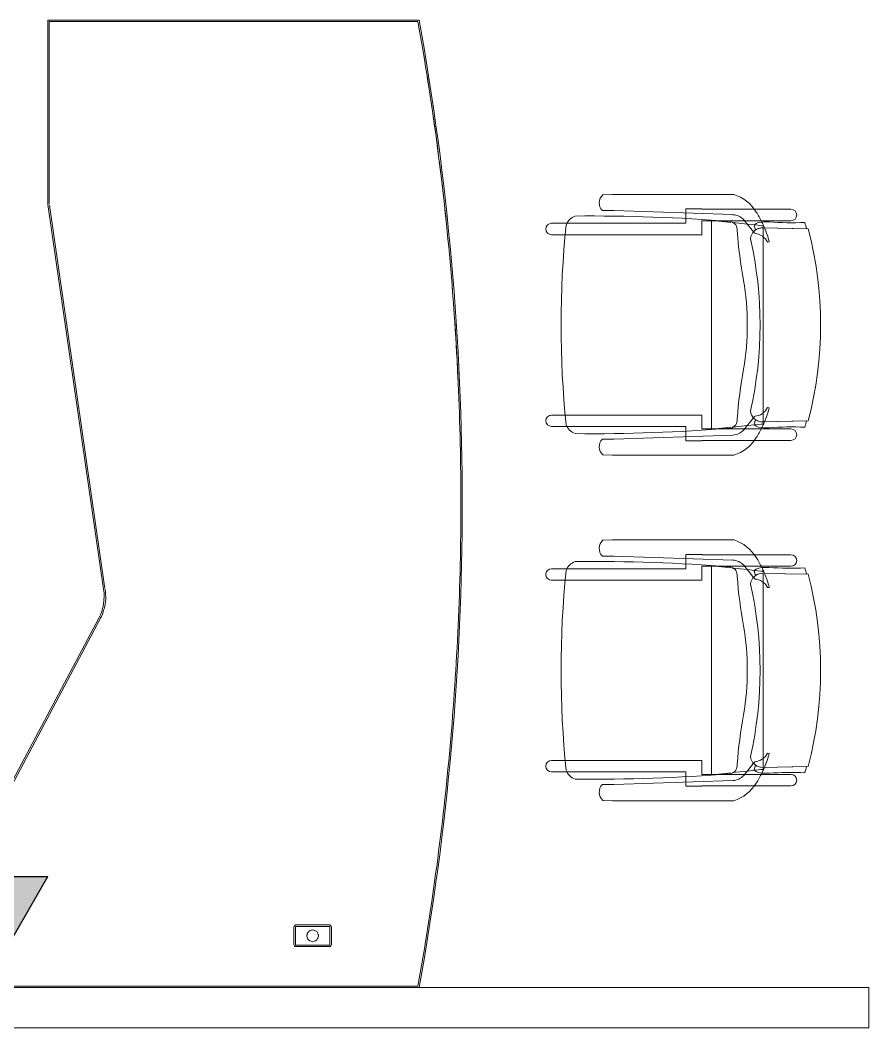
# Model space of a CAD drawing. Header units: inches. Extents: x 4757 to 6765, y 9919 to 10946.
# Drawn here: x 6351.9 to 6425.6, y 10624.5 to 10712 of the extents above; entities that cross this region are included whole.
import ezdxf

# ---------------------------------------------------------------- set-up
doc = ezdxf.new("R2010")
doc.units = ezdxf.units.IN
doc.header["$MEASUREMENT"] = 0
for name, color, linetype, lineweight in [('A-ANNO-NOTE', 7, 'Continuous', 9), ('I-FURN', 30, 'Continuous', 9), ('I-FURN-PNLS', 30, 'Continuous', 9), ('I-WALL', 2, 'Continuous', 9), ('Q-CASE', 31, 'Continuous', 9)]:
    doc.layers.add(name, color=color, linetype=linetype, lineweight=lineweight)

# ---------------------------------------------------------------- blocks, each defined once
blk = doc.blocks.new('Zira Wksta 6 - Type 1-7781746-Level XX  POWER _ SIGNAL')
at = {"layer": 'I-FURN-PNLS'}
for p, q in [((-84, -32), (-84, 0.25)), ((-84, 0.25), (-84, -32)), ((-83.875, -31.875), (-83.875, 0.145)), ((-83.875, 0.145), (-83.875, -31.875)), ((-0.125, 0.145), (-0.125, -37.875)), ((-0.125, -37.875), (-0.125, 0.145)), ((-5.437, -7.563), (-5.437, -10.438)), ((-5.437, -10.438), (-5.437, -7.563)), ((-5.312, -7.563), (-5.312, -7.71)), ((-5.312, -7.71), (-5.312, -7.563)), ((-5.312, -7.745), (-5.312, -10.255)), ((-5.312, -10.255), (-5.312, -7.745)), ((-3.75, -7.375), (-5.25, -7.375)), ((-5.25, -7.375), (-3.756, -7.375)), ((-5.182, -7.5), (-5.25, -7.5)), ((-5.25, -7.5), (-5.182, -7.5)), ((-3.833, -7.5), (-5.167, -7.5)), ((-5.167, -7.5), (-3.833, -7.5)), ((-3.75, -7.5), (-3.817, -7.5)), ((-3.817, -7.5), (-3.75, -7.5)), ((-3.687, -7.71), (-3.687, -7.563)), ((-3.687, -7.563), (-3.687, -7.71)), ((-3.687, -10.255), (-3.687, -7.745)), ((-3.687, -7.745), (-3.687, -10.255)), ((-3.562, -10.438), (-3.562, -7.563)), ((-3.562, -7.563), (-3.562, -10.438)), ((-5.312, -10.29), (-5.312, -10.438)), ((-5.312, -10.438), (-5.312, -10.29)), ((-3.687, -10.438), (-3.687, -10.29)), ((-3.687, -10.29), (-3.687, -10.438)), ((-5.25, -10.5), (-5.182, -10.5)), ((-5.182, -10.5), (-5.25, -10.5)), ((-5.25, -10.625), (-3.75, -10.625)), ((-3.75, -10.625), (-5.25, -10.625)), ((-5.167, -10.5), (-3.833, -10.5)), ((-3.833, -10.5), (-5.167, -10.5)), ((-3.818, -10.5), (-3.75, -10.5)), ((-3.75, -10.5), (-3.818, -10.5)), ((-34.659, -27.04), (-67.942, -31.865)), ((-67.942, -31.865), (-34.659, -27.04)), ((-34.591, -27.157), (-68, -32)), ((-68, -32), (-34.591, -27.157)), ((-17.508, -35.295), (-32.078, -27.565)), ((-32.078, -27.565), (-17.508, -35.295)), ((-17.483, -35.166), (-32.004, -27.464)), ((-32.004, -27.464), (-17.483, -35.166)), ((-68, -32), (-84, -32)), ((-84, -32), (-68, -32)), ((-68.021, -31.875), (-83.875, -31.875)), ((-83.875, -31.875), (-68.021, -31.875))]:
    blk.add_line(p, q, dxfattribs=at)
for centre, radius, start, end in [((-42, -233.075), 237.075, 79.79567, 100.20433), ((-42, -233.075), 237.075, 79.79567, 100.20433), ((-42, -233.075), 236.95, 92.54477, 100.17906), ((-42, -233.075), 236.95, 92.54477, 95.08953), ((-42, -233.075), 236.95, 90, 92.53517), ((-42, -233.075), 236.95, 90, 92.53517), ((-42, -233.075), 236.95, 87.45523, 89.99277), ((-42, -233.075), 236.95, 87.45523, 89.99277), ((-42, -233.075), 236.95, 84.91047, 87.44897), ((-42, -233.075), 236.95, 84.91047, 87.44897), ((-42, -233.075), 236.95, 95.08953, 100.17906), ((-42, -233.075), 236.95, 82.3657, 84.90592), ((-42, -233.075), 236.95, 82.3657, 84.90592), ((-42, -233.075), 236.95, 79.82094, 82.36331), ((-42, -233.075), 236.95, 79.82094, 82.36331), ((-5.25, -7.563), 0.187, 90, 180), ((-5.25, -7.563), 0.187, 165, 180), ((-5.25, -7.563), 0.188, 90, 165), ((-5.25, -7.563), 0.0625, 90, 180), ((-5.25, -7.563), 0.0625, 90, 180), ((-3.75, -7.563), 0.188, 360, 90), ((-3.75, -7.563), 0.188, 15, 90), ((-3.75, -7.563), 0.0625, 0, 90), ((-3.75, -7.563), 0.0625, 360, 90), ((-3.75, -7.563), 0.187, 0, 15), ((-4.5, -9), 0.5, 90, 270), ((-4.5, -9), 0.5, 135, 195), ((-4.5, -9), 0.5, 120, 135), ((-4.5, -9), 0.5, 105, 120), ((-4.5, -9), 0.5, 90, 105), ((-4.5, -9), 0.5, 270, 90), ((-4.5, -9), 0.5, 75, 90), ((-4.5, -9), 0.5, 285, 45), ((-4.5, -9), 0.5, 60, 69.5868), ((-4.5, -9), 0.5, 45, 60), ((-4.5, -9), 0.5, 195, 237.96528), ((-4.5, -9), 0.5, 240, 255), ((-4.5, -9), 0.5, 255, 270), ((-4.5, -9), 0.5, 270, 285), ((-5.25, -10.438), 0.188, 180, 270), ((-5.25, -10.438), 0.188, 180, 195), ((-5.25, -10.438), 0.188, 195, 270), ((-5.25, -10.438), 0.0625, 180, 270), ((-5.25, -10.438), 0.0625, 180, 270), ((-3.75, -10.438), 0.187, 270, 0), ((-3.75, -10.438), 0.0625, 270, 0), ((-3.75, -10.438), 0.0625, 270, 315), ((-3.75, -10.438), 0.188, 270, 345), ((-3.75, -10.438), 0.0625, 315, 0), ((-3.75, -10.438), 0.188, 345, 0), ((-33.983, -31.349), 4.236, 63.2741, 98.24849), ((-33.983, -31.349), 4.236, 63.2741, 98.24849), ((-33.918, -30.947), 3.974, 87.18131, 99.56818), ((-33.918, -30.947), 3.974, 87.18131, 99.56818), ((-33.918, -30.947), 3.974, 74.78464, 87.15668), ((-33.918, -30.947), 3.974, 74.78464, 87.15668), ((-33.918, -30.947), 3.974, 61.72094, 74.10267), ((-33.918, -30.947), 3.974, 61.72094, 74.10267)]:
    blk.add_arc(centre, radius, start, end, dxfattribs=at)
blk = doc.blocks.new('F-Haworth_Chair_X99-Seminar - X99 Seminar Chair with Glides-7036544-Level XX  POWER _ SIGNAL')
at = {"layer": 'I-FURN'}
for p, q in [((-8.82, 9.436), (-8.82, 10.778)), ((-7.829, 10.778), (-7.829, 9.57)), ((7.829, 9.57), (7.829, 10.778)), ((8.82, 10.778), (8.82, 9.436)), ((-8.82, -0.893), (-8.82, 9.436)), ((-7.829, 9.57), (-7.829, -2.271)), ((7.829, -2.271), (7.829, 9.57)), ((8.82, 9.436), (8.82, -0.893)), ((-11.324, 5.482), (-11.295, 6.317)), ((-9.919, 6.365), (-9.919, 5.365)), ((9.919, 5.365), (9.919, 6.365)), ((11.295, 6.317), (11.324, 5.482)), ((-11.324, -5.058), (-11.324, 5.482)), ((-9.919, 5.365), (-9.567, -4.966)), ((9.567, -4.966), (9.919, 5.365)), ((11.324, 5.482), (11.324, -5.058)), ((-10.07, -0.893), (-9.705, -0.893)), ((-10.07, -2.271), (-10.07, -0.893)), ((-9.705, -0.893), (-9.197, -0.893)), ((-9.197, -0.893), (-8.82, -0.893)), ((8.82, -0.893), (9.197, -0.893)), ((9.197, -0.893), (9.705, -0.893)), ((9.705, -0.893), (10.07, -0.893)), ((10.07, -0.893), (10.07, -2.271)), ((-10.038, -2.271), (-10.07, -2.271)), ((-10.038, -4.991), (-10.038, -2.271)), ((-9.042, -2.271), (-9.042, -3.122)), ((-7.829, -2.271), (-9.042, -2.271)), ((9.042, -2.271), (7.829, -2.271)), ((9.042, -3.122), (9.042, -2.271)), ((10.038, -2.271), (10.038, -4.991)), ((10.07, -2.271), (10.038, -2.271)), ((-9.066, -3.197), (-9.074, -3.122)), ((-9.071, -3.122), (9.071, -3.122)), ((-8.898, -4.801), (-9.066, -3.197)), ((-9.042, -3.122), (-9.042, -3.429)), ((-9.042, -3.429), (-9.042, -3.624)), ((9.066, -3.197), (8.898, -4.801)), ((9.042, -3.429), (9.042, -3.122)), ((9.042, -3.624), (9.042, -3.429)), ((9.074, -3.122), (9.066, -3.197)), ((-9.042, -3.624), (-9.042, -5.987)), ((9.042, -5.987), (9.042, -3.624)), ((-10.038, -6.814), (-10.038, -4.995)), ((-8.878, -4.986), (-8.886, -4.91)), ((-8.748, -6.225), (-8.878, -4.986)), ((8.878, -4.986), (8.748, -6.225)), ((8.886, -4.91), (8.878, -4.986)), ((10.038, -4.995), (10.038, -6.814)), ((-9.126, -5.919), (-8.071, -6.772)), ((-9.042, -5.987), (-9.042, -7.403)), ((8.071, -6.772), (9.126, -5.919)), ((9.042, -7.403), (9.042, -5.987)), ((-10.038, -10.021), (-10.038, -6.814)), ((-8.681, -6.866), (-8.748, -6.225)), ((-8.623, -7.419), (-8.681, -6.866)), ((-8.61, -6.81), (-8.235, -6.946)), ((-8.03, -6.805), (-7.947, -6.872)), ((7.947, -6.872), (8.03, -6.805)), ((8.235, -6.946), (8.61, -6.81)), ((8.681, -6.866), (8.623, -7.419)), ((8.748, -6.225), (8.681, -6.866)), ((10.038, -6.814), (10.038, -10.021)), ((-9.042, -7.403), (-9.042, -10.021)), ((-8.604, -7.597), (-8.621, -7.429)), ((-8.488, -7.597), (-8.562, -7.597)), ((-8.423, -7.569), (-8.345, -11.369)), ((-8.342, -11.518), (-8.423, -7.569)), ((-7.645, -7.597), (-8.402, -7.597)), ((7.645, -7.597), (-7.645, -7.597)), ((8.402, -7.597), (7.645, -7.597)), ((8.423, -7.569), (8.342, -11.518)), ((8.345, -11.369), (8.423, -7.569)), ((8.562, -7.597), (8.488, -7.597)), ((8.621, -7.429), (8.604, -7.597)), ((9.042, -10.021), (9.042, -7.403)), ((-7.182, -7.994), (-7.207, -8.133)), ((7.207, -8.133), (7.182, -7.994))]:
    blk.add_line(p, q, dxfattribs=at)
for centre, radius, start, end in [((-8.324, 10.778), 0.495, 0, 180), ((8.324, 10.778), 0.495, 0, 180), ((0, -75.008), 84.963, 84.14745, 95.85255), ((-8.213, 8.279), 1.314, 110.04325, 159.95675), ((8.213, 8.279), 1.314, 20.04325, 69.95675), ((144.065, 7.322), 153.519, 179.47495, 184.52132), ((-144.065, 7.322), 153.519, 355.47868, 0.52505), ((-10.584, 5.679), 0.956, 45.89014, 138.10986), ((10.584, 5.679), 0.956, 41.89014, 134.10986), ((-7.872, -3.924), 3.634, 198.17893, 238.04781), ((-8.183, -4.904), 1.385, 182.80127, 227.10784), ((-8.236, -4.592), 0.763, 194.23375, 275.76625), ((8.236, -4.592), 0.763, 264.23375, 345.76625), ((8.183, -4.904), 1.385, 312.89216, 357.19873), ((7.872, -3.924), 3.634, 301.95219, 341.82107), ((-11.319, -48.077), 42.842, 79.97666, 85.76994), ((0, 15.966), 22.194, 259.97666, 280.02334), ((11.319, -48.077), 42.842, 94.23006, 100.02334), ((-8.28, -7.327), 0.613, 122.54268, 170.09358), ((-7.37, -7.548), 1.054, 95.95537, 181.17861), ((-7.37, -7.548), 1.054, 145.20015, 181.17861), ((-6.554, -6.763), 1.382, 185.08783, 212.4248), ((0, 26.495), 33.832, 257.22846, 282.77154), ((7.37, -7.548), 1.054, 358.82139, 84.04463), ((6.554, -6.763), 1.382, 327.5752, 354.91217), ((7.37, -7.548), 1.054, 358.82139, 34.79985), ((8.28, -7.327), 0.613, 9.90642, 57.45732), ((-4.708, 1.148), 9.612, 238.04781, 243.99641), ((-5.201, -7.865), 3.739, 170.09358, 184.01435), ((-4.708, 1.148), 9.612, 243.99641, 246.49061), ((-4.708, 1.148), 9.612, 246.63933, 247.07299), ((-4.708, 1.148), 9.612, 247.2631, 254.93341), ((-6.554, -6.763), 1.382, 214.01874, 242.94966), ((6.554, -6.763), 1.382, 297.05034, 325.98126), ((4.708, 1.148), 9.612, 285.06659, 292.7369), ((4.708, 1.148), 9.612, 292.92701, 293.36067), ((4.708, 1.148), 9.612, 293.50939, 296.00359), ((5.201, -7.865), 3.739, 355.98565, 9.90642), ((4.708, 1.148), 9.612, 296.00359, 301.95219), ((-36.062, -10.03), 27.198, 357.48818, 4.01435), ((36.062, -10.03), 27.198, 175.98565, 182.51182), ((-9.54, -10.021), 0.498, 180, 0), ((9.54, -10.021), 0.498, 180, 0), ((0.002, 20.729), 33.165, 254.44776, 255.42343), ((-0.002, 20.729), 33.165, 284.57657, 285.55224), ((0.001, 20.292), 32.885, 255.30403, 284.69254)]:
    blk.add_arc(centre, radius, start, end, dxfattribs=at)
blk = doc.blocks.new('F-Haworth_Chair_X99-Seminar - X99 Seminar Chair with Glides-V5-Level XX  POWER _ SIGNAL')
at = {"layer": 'I-FURN'}
for p, q in [((-8.82, 9.436), (-8.82, 10.778)), ((-7.829, 10.778), (-7.829, 9.57)), ((7.829, 9.57), (7.829, 10.778)), ((8.82, 10.778), (8.82, 9.436)), ((-8.82, -0.893), (-8.82, 9.436)), ((-7.829, 9.57), (-7.829, -2.271)), ((7.829, -2.271), (7.829, 9.57)), ((8.82, 9.436), (8.82, -0.893)), ((-11.324, 5.482), (-11.295, 6.317)), ((-9.919, 6.365), (-9.919, 5.365)), ((9.919, 5.365), (9.919, 6.365)), ((11.295, 6.317), (11.324, 5.482)), ((-11.324, -5.058), (-11.324, 5.482)), ((-9.919, 5.365), (-9.567, -4.966)), ((9.567, -4.966), (9.919, 5.365)), ((11.324, 5.482), (11.324, -5.058)), ((-10.07, -0.893), (-9.705, -0.893)), ((-10.07, -2.271), (-10.07, -0.893)), ((-9.705, -0.893), (-9.197, -0.893)), ((-9.197, -0.893), (-8.82, -0.893)), ((8.82, -0.893), (9.197, -0.893)), ((9.197, -0.893), (9.705, -0.893)), ((9.705, -0.893), (10.07, -0.893)), ((10.07, -0.893), (10.07, -2.271)), ((-10.038, -2.271), (-10.07, -2.271)), ((-10.038, -4.991), (-10.038, -2.271)), ((-9.042, -2.271), (-9.042, -3.122)), ((-7.829, -2.271), (-9.042, -2.271)), ((9.042, -2.271), (7.829, -2.271)), ((9.042, -3.122), (9.042, -2.271)), ((10.038, -2.271), (10.038, -4.991)), ((10.07, -2.271), (10.038, -2.271)), ((-9.066, -3.197), (-9.074, -3.122)), ((-9.071, -3.122), (9.071, -3.122)), ((-8.898, -4.801), (-9.066, -3.197)), ((-9.042, -3.122), (-9.042, -3.429)), ((-9.042, -3.429), (-9.042, -3.624)), ((9.066, -3.197), (8.898, -4.801)), ((9.042, -3.429), (9.042, -3.122)), ((9.042, -3.624), (9.042, -3.429)), ((9.074, -3.122), (9.066, -3.197)), ((-9.042, -3.624), (-9.042, -5.987)), ((9.042, -5.987), (9.042, -3.624)), ((-10.038, -6.814), (-10.038, -4.995)), ((-8.878, -4.986), (-8.886, -4.91)), ((-8.748, -6.225), (-8.878, -4.986)), ((8.878, -4.986), (8.748, -6.225)), ((8.886, -4.91), (8.878, -4.986)), ((10.038, -4.995), (10.038, -6.814)), ((-9.126, -5.919), (-8.071, -6.772)), ((-9.042, -5.987), (-9.042, -7.403)), ((8.071, -6.772), (9.126, -5.919)), ((9.042, -7.403), (9.042, -5.987)), ((-10.038, -10.021), (-10.038, -6.814)), ((-8.681, -6.866), (-8.748, -6.225)), ((-8.623, -7.419), (-8.681, -6.866)), ((-8.61, -6.81), (-8.235, -6.946)), ((-8.03, -6.805), (-7.947, -6.872)), ((7.947, -6.872), (8.03, -6.805)), ((8.235, -6.946), (8.61, -6.81)), ((8.681, -6.866), (8.623, -7.419)), ((8.748, -6.225), (8.681, -6.866)), ((10.038, -6.814), (10.038, -10.021)), ((-9.042, -7.403), (-9.042, -10.021)), ((-8.604, -7.597), (-8.618, -7.464)), ((-8.488, -7.597), (-8.562, -7.597)), ((-8.423, -7.569), (-8.345, -11.369)), ((-8.342, -11.518), (-8.423, -7.569)), ((-7.645, -7.597), (-8.402, -7.597)), ((7.645, -7.597), (-7.645, -7.597)), ((8.402, -7.597), (7.645, -7.597)), ((8.423, -7.569), (8.342, -11.518)), ((8.345, -11.369), (8.423, -7.569)), ((8.562, -7.597), (8.488, -7.597)), ((8.621, -7.429), (8.604, -7.597)), ((9.042, -10.021), (9.042, -7.403)), ((-7.182, -7.994), (-7.207, -8.133)), ((7.207, -8.133), (7.182, -7.994))]:
    blk.add_line(p, q, dxfattribs=at)
for centre, radius, start, end in [((-8.324, 10.778), 0.495, 0, 180), ((8.324, 10.778), 0.495, 0, 180), ((0, -75.008), 84.963, 84.14745, 95.85255), ((-8.213, 8.279), 1.314, 110.04325, 159.95675), ((8.213, 8.279), 1.314, 20.04325, 69.95675), ((144.065, 7.322), 153.519, 179.47495, 184.52132), ((-144.065, 7.322), 153.519, 355.47868, 0.52505), ((-10.584, 5.679), 0.956, 45.89014, 138.10986), ((10.584, 5.679), 0.956, 41.89014, 134.10986), ((-7.872, -3.924), 3.634, 198.17893, 238.04781), ((-8.183, -4.904), 1.385, 182.80127, 227.10784), ((-8.236, -4.592), 0.763, 194.23375, 275.76625), ((8.236, -4.592), 0.763, 264.23375, 345.76625), ((8.183, -4.904), 1.385, 312.89216, 357.19873), ((7.872, -3.924), 3.634, 301.95219, 341.82107), ((-11.319, -48.077), 42.842, 79.97666, 85.76994), ((0, 15.966), 22.194, 259.97666, 280.02334), ((11.319, -48.077), 42.842, 94.23006, 100.02334), ((-8.28, -7.327), 0.613, 122.54268, 170.09358), ((-7.37, -7.548), 1.054, 95.95537, 181.17861), ((-7.37, -7.548), 1.054, 145.20015, 181.17861), ((-6.554, -6.763), 1.382, 185.08783, 212.4248), ((0, 26.495), 33.832, 257.22846, 282.77154), ((7.37, -7.548), 1.054, 358.82139, 84.04463), ((6.554, -6.763), 1.382, 327.5752, 354.91217), ((7.37, -7.548), 1.054, 358.82139, 34.79985), ((8.28, -7.327), 0.613, 9.90642, 57.45732), ((-4.708, 1.148), 9.612, 238.04781, 243.99641), ((-5.201, -7.865), 3.739, 170.09358, 184.01435), ((-4.708, 1.148), 9.612, 243.99641, 245.81544), ((-4.708, 1.148), 9.612, 245.98174, 246.49061), ((-4.708, 1.148), 9.612, 246.63933, 247.07299), ((-4.708, 1.148), 9.612, 247.2631, 254.93341), ((-6.554, -6.763), 1.382, 214.01874, 242.94966), ((6.554, -6.763), 1.382, 297.05034, 325.98126), ((4.708, 1.148), 9.612, 285.06659, 292.7369), ((4.708, 1.148), 9.612, 292.92701, 293.36067), ((4.708, 1.148), 9.612, 293.50939, 296.00359), ((5.201, -7.865), 3.739, 355.98565, 9.90642), ((4.708, 1.148), 9.612, 296.00359, 301.95219), ((-36.062, -10.03), 27.198, 357.48818, 4.01435), ((36.062, -10.03), 27.198, 175.98565, 182.51182), ((-9.54, -10.021), 0.498, 180, 0), ((9.54, -10.021), 0.498, 180, 0), ((0.002, 20.729), 33.165, 254.44776, 254.93555), ((0.002, 20.729), 33.165, 254.9356, 255.42343), ((-0.002, 20.729), 33.165, 284.57657, 285.55224), ((0.001, 20.292), 32.885, 255.30403, 284.69254)]:
    blk.add_arc(centre, radius, start, end, dxfattribs=at)
blk = doc.blocks.new('C-L SHAPE COUNTER TOP - C-L SHAPE COUNTER TOP-8417622-Level XX  POWER _ SIGNAL')
at = {"layer": 'Q-CASE'}
for p, q in [((24, 24), (24, 117.2)), ((103, 24), (24, 24))]:
    blk.add_line(p, q, dxfattribs=at)

msp = doc.modelspace()

# ---------------------------------------------------------------- hatches: boundary and pattern name
at = {"layer": 'A-ANNO-NOTE'}
msp.add_hatch(color=256, dxfattribs=at).paths.add_polyline_path([(6349.144, 10628.696), (6354.301, 10637.628), (6349.144, 10637.628), (6349.144, 10630.101)], flags=0)

# ---------------------------------------------------------------- linework, layer by layer
at = {"layer": 'A-ANNO-NOTE', "lineweight": 30}
for p in [(6343.987, 10637.628), (6349.144, 10628.696)]:
    msp.add_line(p, (6354.301, 10637.628), dxfattribs=at)
at = {"layer": 'A-ANNO-NOTE'}
for p, q in [((6349.144, 10628.696), (6354.301, 10637.628)), ((6354.301, 10637.628), (6349.144, 10637.628))]:
    msp.add_line(p, q, dxfattribs=at)
at = {"layer": 'I-WALL', "lineweight": 13}
for p, q in [((6425.607, 10627.989), (6275.418, 10627.989)), ((6425.607, 10624.489), (6425.607, 10627.989)), ((6332.86, 10624.489), (6425.607, 10624.489))]:
    msp.add_line(p, q, dxfattribs=at)

# ---------------------------------------------------------------- block references
at = {"layer": 'I-FURN'}
for name, p, rotation in [('Zira Wksta 6 - Type 1-7781746-Level XX  POWER _ SIGNAL', (6386.292, 10627.989), 269.9999999999995), ('F-Haworth_Chair_X99-Seminar - X99 Seminar Chair with Glides-V5-Level XX  POWER _ SIGNAL', (6408.823, 10685.532), 90.00000000000158), ('F-Haworth_Chair_X99-Seminar - X99 Seminar Chair with Glides-7036544-Level XX  POWER _ SIGNAL', (6408.823, 10655.532), 90.00000000000158)]:
    msp.add_blockref(name, p, dxfattribs=dict(at, rotation=rotation))
at = {"layer": 'Q-CASE'}
msp.add_blockref('C-L SHAPE COUNTER TOP - C-L SHAPE COUNTER TOP-8417622-Level XX  POWER _ SIGNAL', (6318.985, 10507.289), dxfattribs=at)

doc.saveas('drawing.dxf')
